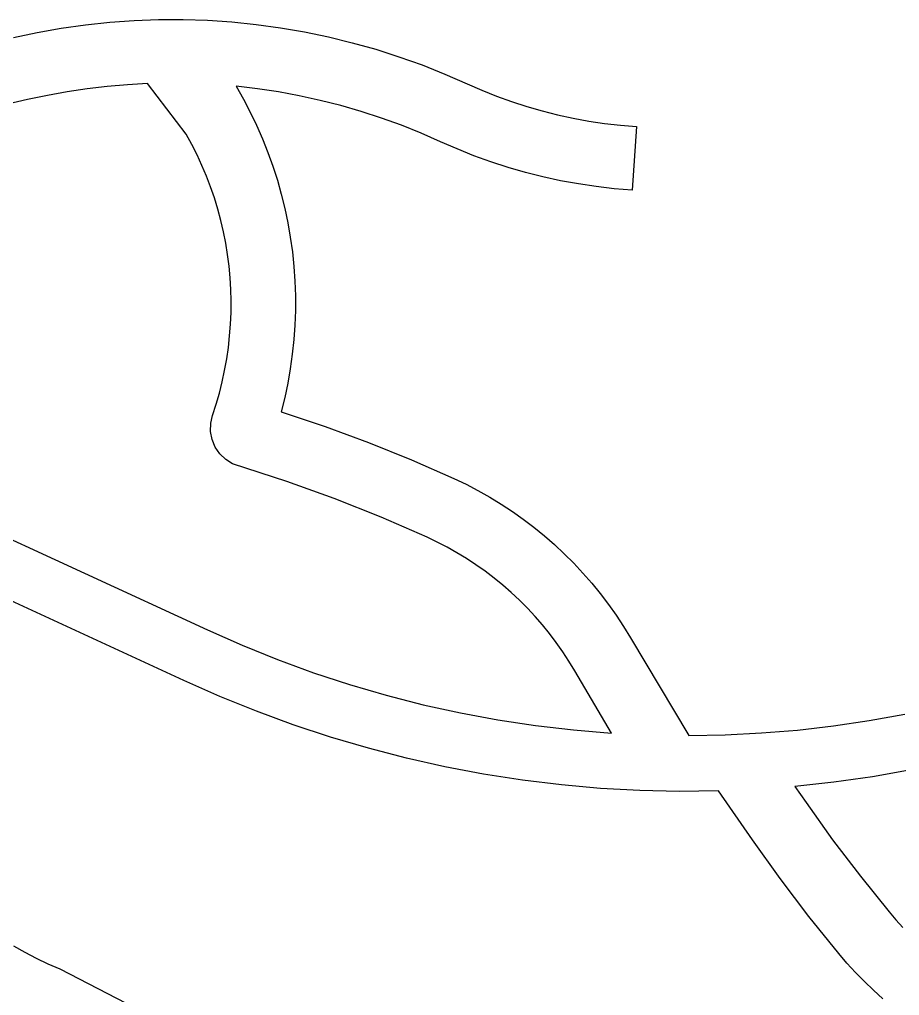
# Model space of a CAD drawing. Header units: millimetres. Extents: x 617751 to 636088, y 68402 to 77988.
# Drawn here: x 622533.5 to 622595.1, y 69470.8 to 69539.1 of the extents above; entities that cross this region are included whole.
import ezdxf

# ---------------------------------------------------------------- set-up
doc = ezdxf.new("R2010")
doc.units = ezdxf.units.MM
doc.header["$LTSCALE"] = 3
doc.header["$MEASUREMENT"] = 0
doc.layers.add('ALINHAMENTO PREDIAL', color=120, linetype='Continuous')

msp = doc.modelspace()

# ---------------------------------------------------------------- linework, layer by layer
at = {"layer": 'ALINHAMENTO PREDIAL'}
for points in [[(622533.058, 69537.862), (622534.733, 69538.218), (622536.419, 69538.515), (622538.114, 69538.755), (622539.817, 69538.935), (622541.525, 69539.057), (622543.236, 69539.12), (622544.948, 69539.123), (622546.659, 69539.068), (622548.368, 69538.953), (622550.071, 69538.779), (622551.767, 69538.547), (622553.455, 69538.256), (622555.131, 69537.907), (622556.794, 69537.5), (622558.442, 69537.036), (622560.073, 69536.516), (622561.686, 69535.939), (622563.277, 69535.307), (622564.845, 69534.62), (622565.869, 69534.171), (622566.908, 69533.756), (622567.96, 69533.376), (622569.023, 69533.031), (622570.098, 69532.721), (622571.182, 69532.448), (622572.275, 69532.21), (622573.375, 69532.008), (622574.481, 69531.844), (622575.592, 69531.716), (622576.706, 69531.625), (622576.417, 69527.174), (622575.155, 69527.277), (622573.897, 69527.422), (622572.645, 69527.609), (622571.399, 69527.837), (622570.162, 69528.106), (622568.934, 69528.416), (622567.717, 69528.767), (622566.513, 69529.157), (622565.322, 69529.588), (622564.146, 69530.058), (622562.987, 69530.566), (622561.623, 69531.165), (622560.239, 69531.718), (622558.839, 69532.225), (622557.422, 69532.685), (622555.991, 69533.098), (622554.547, 69533.464), (622553.092, 69533.782), (622551.627, 69534.052), (622550.154, 69534.273), (622548.674, 69534.446), (622549.181, 69533.553), (622549.657, 69532.643), (622550.101, 69531.717), (622550.514, 69530.776), (622550.893, 69529.822), (622551.239, 69528.855), (622551.552, 69527.877), (622551.831, 69526.889), (622552.076, 69525.891), (622552.287, 69524.886), (622552.462, 69523.874), (622552.603, 69522.857), (622552.708, 69521.835), (622552.778, 69520.81), (622552.813, 69519.784), (622552.813, 69518.757), (622552.777, 69517.731), (622552.705, 69516.706), (622552.599, 69515.685), (622552.457, 69514.668), (622552.281, 69513.656), (622552.069, 69512.651), (622551.824, 69511.654), (622554.901, 69510.627), (622557.946, 69509.506), (622560.955, 69508.293), (622563.925, 69506.988), (622564.774, 69506.582), (622565.608, 69506.148), (622566.426, 69505.686), (622567.229, 69505.196), (622568.015, 69504.679), (622568.782, 69504.135), (622569.531, 69503.566), (622570.26, 69502.972), (622570.968, 69502.354), (622571.655, 69501.712), (622572.32, 69501.047), (622572.962, 69500.359), (622573.58, 69499.651), (622574.174, 69498.921), (622574.742, 69498.172), (622575.285, 69497.405), (622575.802, 69496.619), (622576.291, 69495.816), (622580.385, 69488.989), (622582.923, 69489.036), (622585.458, 69489.164), (622587.988, 69489.373), (622590.51, 69489.663), (622593.021, 69490.032), (622595.519, 69490.482)], [(622533.058, 69537.862), (622534.733, 69538.218), (622536.419, 69538.515), (622538.114, 69538.755), (622539.817, 69538.935), (622541.525, 69539.057), (622543.236, 69539.12), (622544.948, 69539.123), (622546.659, 69539.068), (622548.368, 69538.953), (622550.071, 69538.779), (622551.767, 69538.547), (622553.455, 69538.256), (622555.131, 69537.907), (622556.794, 69537.5), (622558.442, 69537.036), (622560.073, 69536.516), (622561.686, 69535.939), (622563.277, 69535.307), (622564.845, 69534.62), (622565.869, 69534.171), (622566.908, 69533.756), (622567.96, 69533.376), (622569.023, 69533.031), (622570.098, 69532.721), (622571.182, 69532.448), (622572.275, 69532.21), (622573.375, 69532.008), (622574.481, 69531.844), (622575.592, 69531.716), (622576.706, 69531.625), (622576.417, 69527.174), (622575.155, 69527.277), (622573.897, 69527.422), (622572.645, 69527.609), (622571.399, 69527.837), (622570.162, 69528.106), (622568.934, 69528.416), (622567.717, 69528.767), (622566.513, 69529.157), (622565.322, 69529.588), (622564.146, 69530.058), (622562.987, 69530.566), (622561.623, 69531.165), (622560.239, 69531.718), (622558.839, 69532.225), (622557.422, 69532.685), (622555.991, 69533.098), (622554.547, 69533.464), (622553.092, 69533.782), (622551.627, 69534.052), (622550.154, 69534.273), (622548.674, 69534.446), (622549.181, 69533.553), (622549.657, 69532.643), (622550.101, 69531.717), (622550.514, 69530.776), (622550.893, 69529.822), (622551.239, 69528.855), (622551.552, 69527.877), (622551.831, 69526.889), (622552.076, 69525.891), (622552.287, 69524.886), (622552.462, 69523.874), (622552.603, 69522.857), (622552.708, 69521.835), (622552.778, 69520.81), (622552.813, 69519.784), (622552.813, 69518.757), (622552.777, 69517.731), (622552.705, 69516.706), (622552.599, 69515.685), (622552.457, 69514.668), (622552.281, 69513.656), (622552.069, 69512.651), (622551.824, 69511.654), (622554.901, 69510.627), (622557.946, 69509.506), (622560.955, 69508.293), (622563.925, 69506.988), (622564.774, 69506.582), (622565.608, 69506.148), (622566.426, 69505.686), (622567.229, 69505.196), (622568.015, 69504.679), (622568.782, 69504.135), (622569.531, 69503.566), (622570.26, 69502.972), (622570.968, 69502.354), (622571.655, 69501.712), (622572.32, 69501.047), (622572.962, 69500.359), (622573.58, 69499.651), (622574.174, 69498.921), (622574.742, 69498.172), (622575.285, 69497.405), (622575.802, 69496.619), (622576.291, 69495.816), (622580.385, 69488.989), (622582.923, 69489.036), (622585.458, 69489.164), (622587.988, 69489.373), (622590.51, 69489.663), (622593.021, 69490.032), (622595.519, 69490.482)], [(622533.058, 69537.862), (622534.733, 69538.218), (622536.419, 69538.515), (622538.114, 69538.755), (622539.817, 69538.935), (622541.525, 69539.057), (622543.236, 69539.12), (622544.948, 69539.123), (622546.659, 69539.068), (622548.368, 69538.953), (622550.071, 69538.779), (622551.767, 69538.547), (622553.455, 69538.256), (622555.131, 69537.907), (622556.794, 69537.5), (622558.442, 69537.036), (622560.073, 69536.516), (622561.686, 69535.939), (622563.277, 69535.307), (622564.845, 69534.62), (622565.869, 69534.171), (622566.908, 69533.756), (622567.96, 69533.376), (622569.023, 69533.031), (622570.098, 69532.721), (622571.182, 69532.448), (622572.275, 69532.21), (622573.375, 69532.008), (622574.481, 69531.844), (622575.592, 69531.716), (622576.706, 69531.625), (622576.417, 69527.174), (622575.155, 69527.277), (622573.897, 69527.422), (622572.645, 69527.609), (622571.399, 69527.837), (622570.162, 69528.106), (622568.934, 69528.416), (622567.717, 69528.767), (622566.513, 69529.157), (622565.322, 69529.588), (622564.146, 69530.058), (622562.987, 69530.566), (622561.623, 69531.165), (622560.239, 69531.718), (622558.839, 69532.225), (622557.422, 69532.685), (622555.991, 69533.098), (622554.547, 69533.464), (622553.092, 69533.782), (622551.627, 69534.052), (622550.154, 69534.273), (622548.674, 69534.446), (622549.181, 69533.553), (622549.657, 69532.643), (622550.101, 69531.717), (622550.514, 69530.776), (622550.893, 69529.822), (622551.239, 69528.855), (622551.552, 69527.877), (622551.831, 69526.889), (622552.076, 69525.891), (622552.287, 69524.886), (622552.462, 69523.874), (622552.603, 69522.857), (622552.708, 69521.835), (622552.778, 69520.81), (622552.813, 69519.784), (622552.813, 69518.757), (622552.777, 69517.731), (622552.705, 69516.706), (622552.599, 69515.685), (622552.457, 69514.668), (622552.281, 69513.656), (622552.069, 69512.651), (622551.824, 69511.654), (622554.901, 69510.627), (622557.946, 69509.506), (622560.955, 69508.293), (622563.925, 69506.988), (622564.774, 69506.582), (622565.608, 69506.148), (622566.426, 69505.686), (622567.229, 69505.196), (622568.015, 69504.679), (622568.782, 69504.135), (622569.531, 69503.566), (622570.26, 69502.972), (622570.968, 69502.354), (622571.655, 69501.712), (622572.32, 69501.047), (622572.962, 69500.359), (622573.58, 69499.651), (622574.174, 69498.921), (622574.742, 69498.172), (622575.285, 69497.405), (622575.802, 69496.619), (622576.291, 69495.816), (622580.385, 69488.989), (622582.923, 69489.036), (622585.458, 69489.164), (622587.988, 69489.373), (622590.51, 69489.663), (622593.021, 69490.032), (622595.519, 69490.482)], [(622533.058, 69537.862), (622534.733, 69538.218), (622536.419, 69538.515), (622538.114, 69538.755), (622539.817, 69538.935), (622541.525, 69539.057), (622543.236, 69539.12), (622544.948, 69539.123), (622546.659, 69539.068), (622548.368, 69538.953), (622550.071, 69538.779), (622551.767, 69538.547), (622553.455, 69538.256), (622555.131, 69537.907), (622556.794, 69537.5), (622558.442, 69537.036), (622560.073, 69536.516), (622561.686, 69535.939), (622563.277, 69535.307), (622564.845, 69534.62), (622565.869, 69534.171), (622566.908, 69533.756), (622567.96, 69533.376), (622569.023, 69533.031), (622570.098, 69532.721), (622571.182, 69532.448), (622572.275, 69532.21), (622573.375, 69532.008), (622574.481, 69531.844), (622575.592, 69531.716), (622576.706, 69531.625), (622576.417, 69527.174), (622575.155, 69527.277), (622573.897, 69527.422), (622572.645, 69527.609), (622571.399, 69527.837), (622570.162, 69528.106), (622568.934, 69528.416), (622567.717, 69528.767), (622566.513, 69529.157), (622565.322, 69529.588), (622564.146, 69530.058), (622562.987, 69530.566), (622561.623, 69531.165), (622560.239, 69531.718), (622558.839, 69532.225), (622557.422, 69532.685), (622555.991, 69533.098), (622554.547, 69533.464), (622553.092, 69533.782), (622551.627, 69534.052), (622550.154, 69534.273), (622548.674, 69534.446), (622549.181, 69533.553), (622549.657, 69532.643), (622550.101, 69531.717), (622550.514, 69530.776), (622550.893, 69529.822), (622551.239, 69528.855), (622551.552, 69527.877), (622551.831, 69526.889), (622552.076, 69525.891), (622552.287, 69524.886), (622552.462, 69523.874), (622552.603, 69522.857), (622552.708, 69521.835), (622552.778, 69520.81), (622552.813, 69519.784), (622552.813, 69518.757), (622552.777, 69517.731), (622552.705, 69516.706), (622552.599, 69515.685), (622552.457, 69514.668), (622552.281, 69513.656), (622552.069, 69512.651), (622551.824, 69511.654), (622554.901, 69510.627), (622557.946, 69509.506), (622560.955, 69508.293), (622563.925, 69506.988), (622564.774, 69506.582), (622565.608, 69506.148), (622566.426, 69505.686), (622567.229, 69505.196), (622568.015, 69504.679), (622568.782, 69504.135), (622569.531, 69503.566), (622570.26, 69502.972), (622570.968, 69502.354), (622571.655, 69501.712), (622572.32, 69501.047), (622572.962, 69500.359), (622573.58, 69499.651), (622574.174, 69498.921), (622574.742, 69498.172), (622575.285, 69497.405), (622575.802, 69496.619), (622576.291, 69495.816), (622580.385, 69488.989), (622582.923, 69489.036), (622585.458, 69489.164), (622587.988, 69489.373), (622590.51, 69489.663), (622593.021, 69490.032), (622595.519, 69490.482)], [(622533.058, 69537.862), (622534.733, 69538.218), (622536.419, 69538.515), (622538.114, 69538.755), (622539.817, 69538.935), (622541.525, 69539.057), (622543.236, 69539.12), (622544.948, 69539.123), (622546.659, 69539.068), (622548.368, 69538.953), (622550.071, 69538.779), (622551.767, 69538.547), (622553.455, 69538.256), (622555.131, 69537.907), (622556.794, 69537.5), (622558.442, 69537.036), (622560.073, 69536.516), (622561.686, 69535.939), (622563.277, 69535.307), (622564.845, 69534.62), (622565.869, 69534.171), (622566.908, 69533.756), (622567.96, 69533.376), (622569.023, 69533.031), (622570.098, 69532.721), (622571.182, 69532.448), (622572.275, 69532.21), (622573.375, 69532.008), (622574.481, 69531.844), (622575.592, 69531.716), (622576.706, 69531.625), (622576.417, 69527.174), (622575.155, 69527.277), (622573.897, 69527.422), (622572.645, 69527.609), (622571.399, 69527.837), (622570.162, 69528.106), (622568.934, 69528.416), (622567.717, 69528.767), (622566.513, 69529.157), (622565.322, 69529.588), (622564.146, 69530.058), (622562.987, 69530.566), (622561.623, 69531.165), (622560.239, 69531.718), (622558.839, 69532.225), (622557.422, 69532.685), (622555.991, 69533.098), (622554.547, 69533.464), (622553.092, 69533.782), (622551.627, 69534.052), (622550.154, 69534.273), (622548.674, 69534.446), (622549.181, 69533.553), (622549.657, 69532.643), (622550.101, 69531.717), (622550.514, 69530.776), (622550.893, 69529.822), (622551.239, 69528.855), (622551.552, 69527.877), (622551.831, 69526.889), (622552.076, 69525.891), (622552.287, 69524.886), (622552.462, 69523.874), (622552.603, 69522.857), (622552.708, 69521.835), (622552.778, 69520.81), (622552.813, 69519.784), (622552.813, 69518.757), (622552.777, 69517.731), (622552.705, 69516.706), (622552.599, 69515.685), (622552.457, 69514.668), (622552.281, 69513.656), (622552.069, 69512.651), (622551.824, 69511.654), (622554.901, 69510.627), (622557.946, 69509.506), (622560.955, 69508.293), (622563.925, 69506.988), (622564.774, 69506.582), (622565.608, 69506.148), (622566.426, 69505.686), (622567.229, 69505.196), (622568.015, 69504.679), (622568.782, 69504.135), (622569.531, 69503.566), (622570.26, 69502.972), (622570.968, 69502.354), (622571.655, 69501.712), (622572.32, 69501.047), (622572.962, 69500.359), (622573.58, 69499.651), (622574.174, 69498.921), (622574.742, 69498.172), (622575.285, 69497.405), (622575.802, 69496.619), (622576.291, 69495.816), (622580.385, 69488.989), (622582.923, 69489.036), (622585.458, 69489.164), (622587.988, 69489.373), (622590.51, 69489.663), (622593.021, 69490.032), (622595.519, 69490.482)], [(622533.058, 69537.862), (622534.733, 69538.218), (622536.419, 69538.515), (622538.114, 69538.755), (622539.817, 69538.935), (622541.525, 69539.057), (622543.236, 69539.12), (622544.948, 69539.123), (622546.659, 69539.068), (622548.368, 69538.953), (622550.071, 69538.779), (622551.767, 69538.547), (622553.455, 69538.256), (622555.131, 69537.907), (622556.794, 69537.5), (622558.442, 69537.036), (622560.073, 69536.516), (622561.686, 69535.939), (622563.277, 69535.307), (622564.845, 69534.62), (622565.869, 69534.171), (622566.908, 69533.756), (622567.96, 69533.376), (622569.023, 69533.031), (622570.098, 69532.721), (622571.182, 69532.448), (622572.275, 69532.21), (622573.375, 69532.008), (622574.481, 69531.844), (622575.592, 69531.716), (622576.706, 69531.625), (622576.417, 69527.174), (622575.155, 69527.277), (622573.897, 69527.422), (622572.645, 69527.609), (622571.399, 69527.837), (622570.162, 69528.106), (622568.934, 69528.416), (622567.717, 69528.767), (622566.513, 69529.157), (622565.322, 69529.588), (622564.146, 69530.058), (622562.987, 69530.566), (622561.623, 69531.165), (622560.239, 69531.718), (622558.839, 69532.225), (622557.422, 69532.685), (622555.991, 69533.098), (622554.547, 69533.464), (622553.092, 69533.782), (622551.627, 69534.052), (622550.154, 69534.273), (622548.674, 69534.446), (622549.181, 69533.553), (622549.657, 69532.643), (622550.101, 69531.717), (622550.514, 69530.776), (622550.893, 69529.822), (622551.239, 69528.855), (622551.552, 69527.877), (622551.831, 69526.889), (622552.076, 69525.891), (622552.287, 69524.886), (622552.462, 69523.874), (622552.603, 69522.857), (622552.708, 69521.835), (622552.778, 69520.81), (622552.813, 69519.784), (622552.813, 69518.757), (622552.777, 69517.731), (622552.705, 69516.706), (622552.599, 69515.685), (622552.457, 69514.668), (622552.281, 69513.656), (622552.069, 69512.651), (622551.824, 69511.654), (622554.901, 69510.627), (622557.946, 69509.506), (622560.955, 69508.293), (622563.925, 69506.988), (622564.774, 69506.582), (622565.608, 69506.148), (622566.426, 69505.686), (622567.229, 69505.196), (622568.015, 69504.679), (622568.782, 69504.135), (622569.531, 69503.566), (622570.26, 69502.972), (622570.968, 69502.354), (622571.655, 69501.712), (622572.32, 69501.047), (622572.962, 69500.359), (622573.58, 69499.651), (622574.174, 69498.921), (622574.742, 69498.172), (622575.285, 69497.405), (622575.802, 69496.619), (622576.291, 69495.816), (622580.385, 69488.989), (622582.923, 69489.036), (622585.458, 69489.164), (622587.988, 69489.373), (622590.51, 69489.663), (622593.021, 69490.032), (622595.519, 69490.482)], [(622533.058, 69537.862), (622534.733, 69538.218), (622536.419, 69538.515), (622538.114, 69538.755), (622539.817, 69538.935), (622541.525, 69539.057), (622543.236, 69539.12), (622544.948, 69539.123), (622546.659, 69539.068), (622548.368, 69538.953), (622550.071, 69538.779), (622551.767, 69538.547), (622553.455, 69538.256), (622555.131, 69537.907), (622556.794, 69537.5), (622558.442, 69537.036), (622560.073, 69536.516), (622561.686, 69535.939), (622563.277, 69535.307), (622564.845, 69534.62), (622565.869, 69534.171), (622566.908, 69533.756), (622567.96, 69533.376), (622569.023, 69533.031), (622570.098, 69532.721), (622571.182, 69532.448), (622572.275, 69532.21), (622573.375, 69532.008), (622574.481, 69531.844), (622575.592, 69531.716), (622576.706, 69531.625), (622576.417, 69527.174), (622575.155, 69527.277), (622573.897, 69527.422), (622572.645, 69527.609), (622571.399, 69527.837), (622570.162, 69528.106), (622568.934, 69528.416), (622567.717, 69528.767), (622566.513, 69529.157), (622565.322, 69529.588), (622564.146, 69530.058), (622562.987, 69530.566), (622561.623, 69531.165), (622560.239, 69531.718), (622558.839, 69532.225), (622557.422, 69532.685), (622555.991, 69533.098), (622554.547, 69533.464), (622553.092, 69533.782), (622551.627, 69534.052), (622550.154, 69534.273), (622548.674, 69534.446), (622549.181, 69533.553), (622549.657, 69532.643), (622550.101, 69531.717), (622550.514, 69530.776), (622550.893, 69529.822), (622551.239, 69528.855), (622551.552, 69527.877), (622551.831, 69526.889), (622552.076, 69525.891), (622552.287, 69524.886), (622552.462, 69523.874), (622552.603, 69522.857), (622552.708, 69521.835), (622552.778, 69520.81), (622552.813, 69519.784), (622552.813, 69518.757), (622552.777, 69517.731), (622552.705, 69516.706), (622552.599, 69515.685), (622552.457, 69514.668), (622552.281, 69513.656), (622552.069, 69512.651), (622551.824, 69511.654), (622554.901, 69510.627), (622557.946, 69509.506), (622560.955, 69508.293), (622563.925, 69506.988), (622564.774, 69506.582), (622565.608, 69506.148), (622566.426, 69505.686), (622567.229, 69505.196), (622568.015, 69504.679), (622568.782, 69504.135), (622569.531, 69503.566), (622570.26, 69502.972), (622570.968, 69502.354), (622571.655, 69501.712), (622572.32, 69501.047), (622572.962, 69500.359), (622573.58, 69499.651), (622574.174, 69498.921), (622574.742, 69498.172), (622575.285, 69497.405), (622575.802, 69496.619), (622576.291, 69495.816), (622580.385, 69488.989), (622582.923, 69489.036), (622585.458, 69489.164), (622587.988, 69489.373), (622590.51, 69489.663), (622593.021, 69490.032), (622595.519, 69490.482)], [(622533.058, 69537.862), (622534.733, 69538.218), (622536.419, 69538.515), (622538.114, 69538.755), (622539.817, 69538.935), (622541.525, 69539.057), (622543.236, 69539.12), (622544.948, 69539.123), (622546.659, 69539.068), (622548.368, 69538.953), (622550.071, 69538.779), (622551.767, 69538.547), (622553.455, 69538.256), (622555.131, 69537.907), (622556.794, 69537.5), (622558.442, 69537.036), (622560.073, 69536.516), (622561.686, 69535.939), (622563.277, 69535.307), (622564.845, 69534.62), (622565.869, 69534.171), (622566.908, 69533.756), (622567.96, 69533.376), (622569.023, 69533.031), (622570.098, 69532.721), (622571.182, 69532.448), (622572.275, 69532.21), (622573.375, 69532.008), (622574.481, 69531.844), (622575.592, 69531.716), (622576.706, 69531.625), (622576.417, 69527.174), (622575.155, 69527.277), (622573.897, 69527.422), (622572.645, 69527.609), (622571.399, 69527.837), (622570.162, 69528.106), (622568.934, 69528.416), (622567.717, 69528.767), (622566.513, 69529.157), (622565.322, 69529.588), (622564.146, 69530.058), (622562.987, 69530.566), (622561.623, 69531.165), (622560.239, 69531.718), (622558.839, 69532.225), (622557.422, 69532.685), (622555.991, 69533.098), (622554.547, 69533.464), (622553.092, 69533.782), (622551.627, 69534.052), (622550.154, 69534.273), (622548.674, 69534.446), (622549.181, 69533.553), (622549.657, 69532.643), (622550.101, 69531.717), (622550.514, 69530.776), (622550.893, 69529.822), (622551.239, 69528.855), (622551.552, 69527.877), (622551.831, 69526.889), (622552.076, 69525.891), (622552.287, 69524.886), (622552.462, 69523.874), (622552.603, 69522.857), (622552.708, 69521.835), (622552.778, 69520.81), (622552.813, 69519.784), (622552.813, 69518.757), (622552.777, 69517.731), (622552.705, 69516.706), (622552.599, 69515.685), (622552.457, 69514.668), (622552.281, 69513.656), (622552.069, 69512.651), (622551.824, 69511.654), (622554.901, 69510.627), (622557.946, 69509.506), (622560.955, 69508.293), (622563.925, 69506.988), (622564.774, 69506.582), (622565.608, 69506.148), (622566.426, 69505.686), (622567.229, 69505.196), (622568.015, 69504.679), (622568.782, 69504.135), (622569.531, 69503.566), (622570.26, 69502.972), (622570.968, 69502.354), (622571.655, 69501.712), (622572.32, 69501.047), (622572.962, 69500.359), (622573.58, 69499.651), (622574.174, 69498.921), (622574.742, 69498.172), (622575.285, 69497.405), (622575.802, 69496.619), (622576.291, 69495.816), (622580.385, 69488.989), (622582.923, 69489.036), (622585.458, 69489.164), (622587.988, 69489.373), (622590.51, 69489.663), (622593.021, 69490.032), (622595.519, 69490.482)], [(622520.794, 69508.294), (622546.658, 69496.387), (622549.099, 69495.304), (622551.574, 69494.303), (622554.081, 69493.386), (622556.618, 69492.553), (622559.181, 69491.806), (622561.767, 69491.146), (622564.375, 69490.572), (622567, 69490.086), (622569.64, 69489.688), (622572.292, 69489.38), (622574.953, 69489.16), (622572.39, 69493.527), (622571.981, 69494.199), (622571.548, 69494.856), (622571.094, 69495.499), (622570.618, 69496.126), (622570.121, 69496.736), (622569.604, 69497.329), (622569.067, 69497.904), (622568.511, 69498.46), (622567.936, 69498.998), (622567.343, 69499.515), (622566.733, 69500.012), (622566.107, 69500.488), (622565.465, 69500.943), (622564.807, 69501.376), (622564.136, 69501.786), (622563.451, 69502.173), (622562.753, 69502.536), (622562.043, 69502.876), (622558.814, 69504.286), (622555.538, 69505.584), (622552.219, 69506.767), (622548.417, 69508.008), (622547.933, 69508.314), (622547.522, 69508.712), (622547.201, 69509.186), (622546.984, 69509.715), (622546.879, 69510.278), (622546.891, 69510.85), (622547.019, 69511.407), (622547.269, 69512.183), (622547.493, 69512.966), (622547.691, 69513.757), (622547.861, 69514.554), (622548.005, 69515.356), (622548.121, 69516.163), (622548.21, 69516.973), (622548.272, 69517.786), (622548.306, 69518.6), (622548.312, 69519.415), (622548.291, 69520.23), (622548.243, 69521.043), (622548.167, 69521.855), (622548.063, 69522.663), (622547.933, 69523.467), (622547.775, 69524.267), (622547.591, 69525.061), (622547.379, 69525.848), (622547.142, 69526.627), (622546.878, 69527.398), (622546.588, 69528.16), (622546.272, 69528.912), (622545.932, 69529.652), (622545.566, 69530.38), (622545.176, 69531.096), (622542.462, 69534.636), (622541.05, 69534.559), (622539.64, 69534.439), (622538.235, 69534.274), (622536.836, 69534.065), (622535.444, 69533.812), (622534.06, 69533.516), (622528.304, 69532.188)], [(622520.794, 69508.294), (622546.658, 69496.387), (622549.099, 69495.304), (622551.574, 69494.303), (622554.081, 69493.386), (622556.618, 69492.553), (622559.181, 69491.806), (622561.767, 69491.146), (622564.375, 69490.572), (622567, 69490.086), (622569.64, 69489.688), (622572.292, 69489.38), (622574.953, 69489.16), (622572.39, 69493.527), (622571.981, 69494.199), (622571.548, 69494.856), (622571.094, 69495.499), (622570.618, 69496.126), (622570.121, 69496.736), (622569.604, 69497.329), (622569.067, 69497.904), (622568.511, 69498.46), (622567.936, 69498.998), (622567.343, 69499.515), (622566.733, 69500.012), (622566.107, 69500.488), (622565.465, 69500.943), (622564.807, 69501.376), (622564.136, 69501.786), (622563.451, 69502.173), (622562.753, 69502.536), (622562.043, 69502.876), (622558.814, 69504.286), (622555.538, 69505.584), (622552.219, 69506.767), (622548.417, 69508.008), (622547.933, 69508.314), (622547.522, 69508.712), (622547.201, 69509.186), (622546.984, 69509.715), (622546.879, 69510.278), (622546.891, 69510.85), (622547.019, 69511.407), (622547.269, 69512.183), (622547.493, 69512.966), (622547.691, 69513.757), (622547.861, 69514.554), (622548.005, 69515.356), (622548.121, 69516.163), (622548.21, 69516.973), (622548.272, 69517.786), (622548.306, 69518.6), (622548.312, 69519.415), (622548.291, 69520.23), (622548.243, 69521.043), (622548.167, 69521.855), (622548.063, 69522.663), (622547.933, 69523.467), (622547.775, 69524.267), (622547.591, 69525.061), (622547.379, 69525.848), (622547.142, 69526.627), (622546.878, 69527.398), (622546.588, 69528.16), (622546.272, 69528.912), (622545.932, 69529.652), (622545.566, 69530.38), (622545.176, 69531.096), (622542.462, 69534.636), (622541.05, 69534.559), (622539.64, 69534.439), (622538.235, 69534.274), (622536.836, 69534.065), (622535.444, 69533.812), (622534.06, 69533.516), (622528.304, 69532.188)], [(622520.794, 69508.294), (622546.658, 69496.387), (622549.099, 69495.304), (622551.574, 69494.303), (622554.081, 69493.386), (622556.618, 69492.553), (622559.181, 69491.806), (622561.767, 69491.146), (622564.375, 69490.572), (622567, 69490.086), (622569.64, 69489.688), (622572.292, 69489.38), (622574.953, 69489.16), (622572.39, 69493.527), (622571.981, 69494.199), (622571.548, 69494.856), (622571.094, 69495.499), (622570.618, 69496.126), (622570.121, 69496.736), (622569.604, 69497.329), (622569.067, 69497.904), (622568.511, 69498.46), (622567.936, 69498.998), (622567.343, 69499.515), (622566.733, 69500.012), (622566.107, 69500.488), (622565.465, 69500.943), (622564.807, 69501.376), (622564.136, 69501.786), (622563.451, 69502.173), (622562.753, 69502.536), (622562.043, 69502.876), (622558.814, 69504.286), (622555.538, 69505.584), (622552.219, 69506.767), (622548.417, 69508.008), (622547.933, 69508.314), (622547.522, 69508.712), (622547.201, 69509.186), (622546.984, 69509.715), (622546.879, 69510.278), (622546.891, 69510.85), (622547.019, 69511.407), (622547.269, 69512.183), (622547.493, 69512.966), (622547.691, 69513.757), (622547.861, 69514.554), (622548.005, 69515.356), (622548.121, 69516.163), (622548.21, 69516.973), (622548.272, 69517.786), (622548.306, 69518.6), (622548.312, 69519.415), (622548.291, 69520.23), (622548.243, 69521.043), (622548.167, 69521.855), (622548.063, 69522.663), (622547.933, 69523.467), (622547.775, 69524.267), (622547.591, 69525.061), (622547.379, 69525.848), (622547.142, 69526.627), (622546.878, 69527.398), (622546.588, 69528.16), (622546.272, 69528.912), (622545.932, 69529.652), (622545.566, 69530.38), (622545.176, 69531.096), (622542.462, 69534.636), (622541.05, 69534.559), (622539.64, 69534.439), (622538.235, 69534.274), (622536.836, 69534.065), (622535.444, 69533.812), (622534.06, 69533.516), (622528.304, 69532.188)], [(622520.794, 69508.294), (622546.658, 69496.387), (622549.099, 69495.304), (622551.574, 69494.303), (622554.081, 69493.386), (622556.618, 69492.553), (622559.181, 69491.806), (622561.767, 69491.146), (622564.375, 69490.572), (622567, 69490.086), (622569.64, 69489.688), (622572.292, 69489.38), (622574.953, 69489.16), (622572.39, 69493.527), (622571.981, 69494.199), (622571.548, 69494.856), (622571.094, 69495.499), (622570.618, 69496.126), (622570.121, 69496.736), (622569.604, 69497.329), (622569.067, 69497.904), (622568.511, 69498.46), (622567.936, 69498.998), (622567.343, 69499.515), (622566.733, 69500.012), (622566.107, 69500.488), (622565.465, 69500.943), (622564.807, 69501.376), (622564.136, 69501.786), (622563.451, 69502.173), (622562.753, 69502.536), (622562.043, 69502.876), (622558.814, 69504.286), (622555.538, 69505.584), (622552.219, 69506.767), (622548.417, 69508.008), (622547.933, 69508.314), (622547.522, 69508.712), (622547.201, 69509.186), (622546.984, 69509.715), (622546.879, 69510.278), (622546.891, 69510.85), (622547.019, 69511.407), (622547.269, 69512.183), (622547.493, 69512.966), (622547.691, 69513.757), (622547.861, 69514.554), (622548.005, 69515.356), (622548.121, 69516.163), (622548.21, 69516.973), (622548.272, 69517.786), (622548.306, 69518.6), (622548.312, 69519.415), (622548.291, 69520.23), (622548.243, 69521.043), (622548.167, 69521.855), (622548.063, 69522.663), (622547.933, 69523.467), (622547.775, 69524.267), (622547.591, 69525.061), (622547.379, 69525.848), (622547.142, 69526.627), (622546.878, 69527.398), (622546.588, 69528.16), (622546.272, 69528.912), (622545.932, 69529.652), (622545.566, 69530.38), (622545.176, 69531.096), (622542.462, 69534.636), (622541.05, 69534.559), (622539.64, 69534.439), (622538.235, 69534.274), (622536.836, 69534.065), (622535.444, 69533.812), (622534.06, 69533.516), (622528.304, 69532.188)], [(622520.794, 69508.294), (622546.658, 69496.387), (622549.099, 69495.304), (622551.574, 69494.303), (622554.081, 69493.386), (622556.618, 69492.553), (622559.181, 69491.806), (622561.767, 69491.146), (622564.375, 69490.572), (622567, 69490.086), (622569.64, 69489.688), (622572.292, 69489.38), (622574.953, 69489.16), (622572.39, 69493.527), (622571.981, 69494.199), (622571.548, 69494.856), (622571.094, 69495.499), (622570.618, 69496.126), (622570.121, 69496.736), (622569.604, 69497.329), (622569.067, 69497.904), (622568.511, 69498.46), (622567.936, 69498.998), (622567.343, 69499.515), (622566.733, 69500.012), (622566.107, 69500.488), (622565.465, 69500.943), (622564.807, 69501.376), (622564.136, 69501.786), (622563.451, 69502.173), (622562.753, 69502.536), (622562.043, 69502.876), (622558.814, 69504.286), (622555.538, 69505.584), (622552.219, 69506.767), (622548.417, 69508.008), (622547.933, 69508.314), (622547.522, 69508.712), (622547.201, 69509.186), (622546.984, 69509.715), (622546.879, 69510.278), (622546.891, 69510.85), (622547.019, 69511.407), (622547.269, 69512.183), (622547.493, 69512.966), (622547.691, 69513.757), (622547.861, 69514.554), (622548.005, 69515.356), (622548.121, 69516.163), (622548.21, 69516.973), (622548.272, 69517.786), (622548.306, 69518.6), (622548.312, 69519.415), (622548.291, 69520.23), (622548.243, 69521.043), (622548.167, 69521.855), (622548.063, 69522.663), (622547.933, 69523.467), (622547.775, 69524.267), (622547.591, 69525.061), (622547.379, 69525.848), (622547.142, 69526.627), (622546.878, 69527.398), (622546.588, 69528.16), (622546.272, 69528.912), (622545.932, 69529.652), (622545.566, 69530.38), (622545.176, 69531.096), (622542.462, 69534.636), (622541.05, 69534.559), (622539.64, 69534.439), (622538.235, 69534.274), (622536.836, 69534.065), (622535.444, 69533.812), (622534.06, 69533.516), (622528.304, 69532.188)], [(622520.794, 69508.294), (622546.658, 69496.387), (622549.099, 69495.304), (622551.574, 69494.303), (622554.081, 69493.386), (622556.618, 69492.553), (622559.181, 69491.806), (622561.767, 69491.146), (622564.375, 69490.572), (622567, 69490.086), (622569.64, 69489.688), (622572.292, 69489.38), (622574.953, 69489.16), (622572.39, 69493.527), (622571.981, 69494.199), (622571.548, 69494.856), (622571.094, 69495.499), (622570.618, 69496.126), (622570.121, 69496.736), (622569.604, 69497.329), (622569.067, 69497.904), (622568.511, 69498.46), (622567.936, 69498.998), (622567.343, 69499.515), (622566.733, 69500.012), (622566.107, 69500.488), (622565.465, 69500.943), (622564.807, 69501.376), (622564.136, 69501.786), (622563.451, 69502.173), (622562.753, 69502.536), (622562.043, 69502.876), (622558.814, 69504.286), (622555.538, 69505.584), (622552.219, 69506.767), (622548.417, 69508.008), (622547.933, 69508.314), (622547.522, 69508.712), (622547.201, 69509.186), (622546.984, 69509.715), (622546.879, 69510.278), (622546.891, 69510.85), (622547.019, 69511.407), (622547.269, 69512.183), (622547.493, 69512.966), (622547.691, 69513.757), (622547.861, 69514.554), (622548.005, 69515.356), (622548.121, 69516.163), (622548.21, 69516.973), (622548.272, 69517.786), (622548.306, 69518.6), (622548.312, 69519.415), (622548.291, 69520.23), (622548.243, 69521.043), (622548.167, 69521.855), (622548.063, 69522.663), (622547.933, 69523.467), (622547.775, 69524.267), (622547.591, 69525.061), (622547.379, 69525.848), (622547.142, 69526.627), (622546.878, 69527.398), (622546.588, 69528.16), (622546.272, 69528.912), (622545.932, 69529.652), (622545.566, 69530.38), (622545.176, 69531.096), (622542.462, 69534.636), (622541.05, 69534.559), (622539.64, 69534.439), (622538.235, 69534.274), (622536.836, 69534.065), (622535.444, 69533.812), (622534.06, 69533.516), (622528.304, 69532.188)], [(622520.794, 69508.294), (622546.658, 69496.387), (622549.099, 69495.304), (622551.574, 69494.303), (622554.081, 69493.386), (622556.618, 69492.553), (622559.181, 69491.806), (622561.767, 69491.146), (622564.375, 69490.572), (622567, 69490.086), (622569.64, 69489.688), (622572.292, 69489.38), (622574.953, 69489.16), (622572.39, 69493.527), (622571.981, 69494.199), (622571.548, 69494.856), (622571.094, 69495.499), (622570.618, 69496.126), (622570.121, 69496.736), (622569.604, 69497.329), (622569.067, 69497.904), (622568.511, 69498.46), (622567.936, 69498.998), (622567.343, 69499.515), (622566.733, 69500.012), (622566.107, 69500.488), (622565.465, 69500.943), (622564.807, 69501.376), (622564.136, 69501.786), (622563.451, 69502.173), (622562.753, 69502.536), (622562.043, 69502.876), (622558.814, 69504.286), (622555.538, 69505.584), (622552.219, 69506.767), (622548.417, 69508.008), (622547.933, 69508.314), (622547.522, 69508.712), (622547.201, 69509.186), (622546.984, 69509.715), (622546.879, 69510.278), (622546.891, 69510.85), (622547.019, 69511.407), (622547.269, 69512.183), (622547.493, 69512.966), (622547.691, 69513.757), (622547.861, 69514.554), (622548.005, 69515.356), (622548.121, 69516.163), (622548.21, 69516.973), (622548.272, 69517.786), (622548.306, 69518.6), (622548.312, 69519.415), (622548.291, 69520.23), (622548.243, 69521.043), (622548.167, 69521.855), (622548.063, 69522.663), (622547.933, 69523.467), (622547.775, 69524.267), (622547.591, 69525.061), (622547.379, 69525.848), (622547.142, 69526.627), (622546.878, 69527.398), (622546.588, 69528.16), (622546.272, 69528.912), (622545.932, 69529.652), (622545.566, 69530.38), (622545.176, 69531.096), (622542.462, 69534.636), (622541.05, 69534.559), (622539.64, 69534.439), (622538.235, 69534.274), (622536.836, 69534.065), (622535.444, 69533.812), (622534.06, 69533.516), (622528.304, 69532.188)], [(622520.794, 69508.294), (622546.658, 69496.387), (622549.099, 69495.304), (622551.574, 69494.303), (622554.081, 69493.386), (622556.618, 69492.553), (622559.181, 69491.806), (622561.767, 69491.146), (622564.375, 69490.572), (622567, 69490.086), (622569.64, 69489.688), (622572.292, 69489.38), (622574.953, 69489.16), (622572.39, 69493.527), (622571.981, 69494.199), (622571.548, 69494.856), (622571.094, 69495.499), (622570.618, 69496.126), (622570.121, 69496.736), (622569.604, 69497.329), (622569.067, 69497.904), (622568.511, 69498.46), (622567.936, 69498.998), (622567.343, 69499.515), (622566.733, 69500.012), (622566.107, 69500.488), (622565.465, 69500.943), (622564.807, 69501.376), (622564.136, 69501.786), (622563.451, 69502.173), (622562.753, 69502.536), (622562.043, 69502.876), (622558.814, 69504.286), (622555.538, 69505.584), (622552.219, 69506.767), (622548.417, 69508.008), (622547.933, 69508.314), (622547.522, 69508.712), (622547.201, 69509.186), (622546.984, 69509.715), (622546.879, 69510.278), (622546.891, 69510.85), (622547.019, 69511.407), (622547.269, 69512.183), (622547.493, 69512.966), (622547.691, 69513.757), (622547.861, 69514.554), (622548.005, 69515.356), (622548.121, 69516.163), (622548.21, 69516.973), (622548.272, 69517.786), (622548.306, 69518.6), (622548.312, 69519.415), (622548.291, 69520.23), (622548.243, 69521.043), (622548.167, 69521.855), (622548.063, 69522.663), (622547.933, 69523.467), (622547.775, 69524.267), (622547.591, 69525.061), (622547.379, 69525.848), (622547.142, 69526.627), (622546.878, 69527.398), (622546.588, 69528.16), (622546.272, 69528.912), (622545.932, 69529.652), (622545.566, 69530.38), (622545.176, 69531.096), (622542.462, 69534.636), (622541.05, 69534.559), (622539.64, 69534.439), (622538.235, 69534.274), (622536.836, 69534.065), (622535.444, 69533.812), (622534.06, 69533.516), (622528.304, 69532.188)], [(622593.971, 69470.56), (622593.313, 69471.152), (622592.674, 69471.765), (622592.055, 69472.398), (622591.458, 69473.051), (622590.882, 69473.723), (622588.789, 69476.32), (622586.772, 69478.975), (622584.831, 69481.687), (622582.456, 69485.106), (622579.701, 69485.076), (622576.946, 69485.137), (622574.195, 69485.289), (622571.45, 69485.532), (622568.715, 69485.864), (622565.993, 69486.287), (622563.285, 69486.8), (622560.596, 69487.402), (622557.929, 69488.092), (622555.285, 69488.869), (622552.669, 69489.733), (622550.082, 69490.684), (622547.529, 69491.719), (622545.011, 69492.837), (622519.168, 69504.734)], [(622593.971, 69470.56), (622593.313, 69471.152), (622592.674, 69471.765), (622592.055, 69472.398), (622591.458, 69473.051), (622590.882, 69473.723), (622588.789, 69476.32), (622586.772, 69478.975), (622584.831, 69481.687), (622582.456, 69485.106), (622579.701, 69485.076), (622576.946, 69485.137), (622574.195, 69485.289), (622571.45, 69485.532), (622568.715, 69485.864), (622565.993, 69486.287), (622563.285, 69486.8), (622560.596, 69487.402), (622557.929, 69488.092), (622555.285, 69488.869), (622552.669, 69489.733), (622550.082, 69490.684), (622547.529, 69491.719), (622545.011, 69492.837), (622519.168, 69504.734)], [(622593.971, 69470.56), (622593.313, 69471.152), (622592.674, 69471.765), (622592.055, 69472.398), (622591.458, 69473.051), (622590.882, 69473.723), (622588.789, 69476.32), (622586.772, 69478.975), (622584.831, 69481.687), (622582.456, 69485.106), (622579.701, 69485.076), (622576.946, 69485.137), (622574.195, 69485.289), (622571.45, 69485.532), (622568.715, 69485.864), (622565.993, 69486.287), (622563.285, 69486.8), (622560.596, 69487.402), (622557.929, 69488.092), (622555.285, 69488.869), (622552.669, 69489.733), (622550.082, 69490.684), (622547.529, 69491.719), (622545.011, 69492.837), (622519.168, 69504.734)], [(622593.971, 69470.56), (622593.313, 69471.152), (622592.674, 69471.765), (622592.055, 69472.398), (622591.458, 69473.051), (622590.882, 69473.723), (622588.789, 69476.32), (622586.772, 69478.975), (622584.831, 69481.687), (622582.456, 69485.106), (622579.701, 69485.076), (622576.946, 69485.137), (622574.195, 69485.289), (622571.45, 69485.532), (622568.715, 69485.864), (622565.993, 69486.287), (622563.285, 69486.8), (622560.596, 69487.402), (622557.929, 69488.092), (622555.285, 69488.869), (622552.669, 69489.733), (622550.082, 69490.684), (622547.529, 69491.719), (622545.011, 69492.837), (622519.168, 69504.734)], [(622593.971, 69470.56), (622593.313, 69471.152), (622592.674, 69471.765), (622592.055, 69472.398), (622591.458, 69473.051), (622590.882, 69473.723), (622588.789, 69476.32), (622586.772, 69478.975), (622584.831, 69481.687), (622582.456, 69485.106), (622579.701, 69485.076), (622576.946, 69485.137), (622574.195, 69485.289), (622571.45, 69485.532), (622568.715, 69485.864), (622565.993, 69486.287), (622563.285, 69486.8), (622560.596, 69487.402), (622557.929, 69488.092), (622555.285, 69488.869), (622552.669, 69489.733), (622550.082, 69490.684), (622547.529, 69491.719), (622545.011, 69492.837), (622519.168, 69504.734)], [(622593.971, 69470.56), (622593.313, 69471.152), (622592.674, 69471.765), (622592.055, 69472.398), (622591.458, 69473.051), (622590.882, 69473.723), (622588.789, 69476.32), (622586.772, 69478.975), (622584.831, 69481.687), (622582.456, 69485.106), (622579.701, 69485.076), (622576.946, 69485.137), (622574.195, 69485.289), (622571.45, 69485.532), (622568.715, 69485.864), (622565.993, 69486.287), (622563.285, 69486.8), (622560.596, 69487.402), (622557.929, 69488.092), (622555.285, 69488.869), (622552.669, 69489.733), (622550.082, 69490.684), (622547.529, 69491.719), (622545.011, 69492.837), (622519.168, 69504.734)], [(622593.971, 69470.56), (622593.313, 69471.152), (622592.674, 69471.765), (622592.055, 69472.398), (622591.458, 69473.051), (622590.882, 69473.723), (622588.789, 69476.32), (622586.772, 69478.975), (622584.831, 69481.687), (622582.456, 69485.106), (622579.701, 69485.076), (622576.946, 69485.137), (622574.195, 69485.289), (622571.45, 69485.532), (622568.715, 69485.864), (622565.993, 69486.287), (622563.285, 69486.8), (622560.596, 69487.402), (622557.929, 69488.092), (622555.285, 69488.869), (622552.669, 69489.733), (622550.082, 69490.684), (622547.529, 69491.719), (622545.011, 69492.837), (622519.168, 69504.734)], [(622593.971, 69470.56), (622593.313, 69471.152), (622592.674, 69471.765), (622592.055, 69472.398), (622591.458, 69473.051), (622590.882, 69473.723), (622588.789, 69476.32), (622586.772, 69478.975), (622584.831, 69481.687), (622582.456, 69485.106), (622579.701, 69485.076), (622576.946, 69485.137), (622574.195, 69485.289), (622571.45, 69485.532), (622568.715, 69485.864), (622565.993, 69486.287), (622563.285, 69486.8), (622560.596, 69487.402), (622557.929, 69488.092), (622555.285, 69488.869), (622552.669, 69489.733), (622550.082, 69490.684), (622547.529, 69491.719), (622545.011, 69492.837), (622519.168, 69504.734)], [(622595.955, 69486.579), (622593.252, 69486.105), (622590.535, 69485.72), (622587.806, 69485.424), (622588.589, 69484.297), (622590.454, 69481.691), (622592.393, 69479.14), (622594.403, 69476.645), (622594.883, 69476.085), (622595.381, 69475.541)], [(622595.955, 69486.579), (622593.252, 69486.105), (622590.535, 69485.72), (622587.806, 69485.424), (622588.589, 69484.297), (622590.454, 69481.691), (622592.393, 69479.14), (622594.403, 69476.645), (622594.883, 69476.085), (622595.381, 69475.541)], [(622595.955, 69486.579), (622593.252, 69486.105), (622590.535, 69485.72), (622587.806, 69485.424), (622588.589, 69484.297), (622590.454, 69481.691), (622592.393, 69479.14), (622594.403, 69476.645), (622594.883, 69476.085), (622595.381, 69475.541)], [(622595.955, 69486.579), (622593.252, 69486.105), (622590.535, 69485.72), (622587.806, 69485.424), (622588.589, 69484.297), (622590.454, 69481.691), (622592.393, 69479.14), (622594.403, 69476.645), (622594.883, 69476.085), (622595.381, 69475.541)], [(622595.955, 69486.579), (622593.252, 69486.105), (622590.535, 69485.72), (622587.806, 69485.424), (622588.589, 69484.297), (622590.454, 69481.691), (622592.393, 69479.14), (622594.403, 69476.645), (622594.883, 69476.085), (622595.381, 69475.541)], [(622595.955, 69486.579), (622593.252, 69486.105), (622590.535, 69485.72), (622587.806, 69485.424), (622588.589, 69484.297), (622590.454, 69481.691), (622592.393, 69479.14), (622594.403, 69476.645), (622594.883, 69476.085), (622595.381, 69475.541)], [(622595.955, 69486.579), (622593.252, 69486.105), (622590.535, 69485.72), (622587.806, 69485.424), (622588.589, 69484.297), (622590.454, 69481.691), (622592.393, 69479.14), (622594.403, 69476.645), (622594.883, 69476.085), (622595.381, 69475.541)], [(622595.955, 69486.579), (622593.252, 69486.105), (622590.535, 69485.72), (622587.806, 69485.424), (622588.589, 69484.297), (622590.454, 69481.691), (622592.393, 69479.14), (622594.403, 69476.645), (622594.883, 69476.085), (622595.381, 69475.541)], [(622533.062, 69474.252), (622533.856, 69473.811), (622534.664, 69473.396), (622535.486, 69473.009), (622536.321, 69472.65), (622542.949, 69469.213)], [(622533.062, 69474.252), (622533.856, 69473.811), (622534.664, 69473.396), (622535.486, 69473.009), (622536.321, 69472.65), (622542.949, 69469.213)], [(622533.062, 69474.252), (622533.856, 69473.811), (622534.664, 69473.396), (622535.486, 69473.009), (622536.321, 69472.65), (622542.949, 69469.213)], [(622533.062, 69474.252), (622533.856, 69473.811), (622534.664, 69473.396), (622535.486, 69473.009), (622536.321, 69472.65), (622542.949, 69469.213)], [(622533.062, 69474.252), (622533.856, 69473.811), (622534.664, 69473.396), (622535.486, 69473.009), (622536.321, 69472.65), (622542.949, 69469.213)], [(622533.062, 69474.252), (622533.856, 69473.811), (622534.664, 69473.396), (622535.486, 69473.009), (622536.321, 69472.65), (622542.949, 69469.213)], [(622533.062, 69474.252), (622533.856, 69473.811), (622534.664, 69473.396), (622535.486, 69473.009), (622536.321, 69472.65), (622542.949, 69469.213)], [(622533.062, 69474.252), (622533.856, 69473.811), (622534.664, 69473.396), (622535.486, 69473.009), (622536.321, 69472.65), (622542.949, 69469.213)]]:
    msp.add_lwpolyline(points, dxfattribs=at)

doc.saveas('drawing.dxf')
